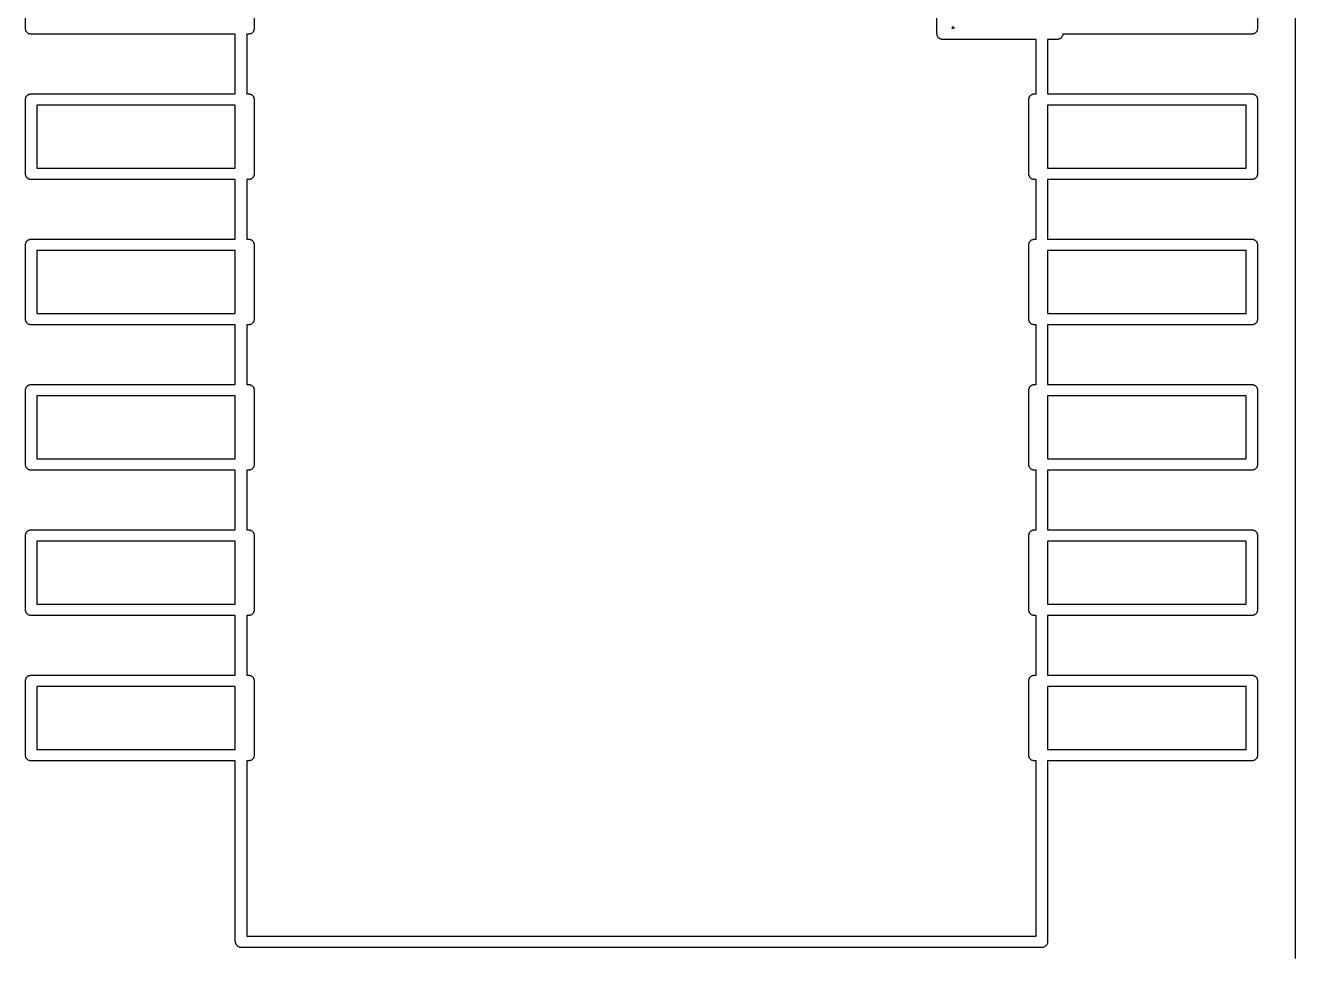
# Model space of a CAD drawing. Extents: x 105.1 to 166.9, y -128.1 to -71.6.
# Drawn here: x 139.98 to 151.09, y -113.56 to -105.43 of the extents above; entities that cross this region are included whole.
import ezdxf

# ---------------------------------------------------------------- set-up
doc = ezdxf.new("R2010")
doc.units = 0
doc.header["$MEASUREMENT"] = 0
doc.layers.add('BLACK', color=7, linetype='CONTINUOUS')

msp = doc.modelspace()

# ---------------------------------------------------------------- linework, layer by layer
at = {"layer": 'Black'}
for p, q in [((151.086, -113.584), (151.086, -97.0744)), ((147.951, -105.504), (147.951, -104.504)), ((139.983, -105.458), (139.983, -104.808)), ((141.983, -104.808), (141.983, -105.458)), ((150.753, -104.808), (150.753, -105.458)), ((139.984, -105.462), (139.983, -105.458)), ((139.984, -105.466), (139.984, -105.462)), ((139.986, -105.471), (139.984, -105.466)), ((139.987, -105.475), (139.986, -105.471)), ((139.989, -105.479), (139.987, -105.475)), ((141.98, -105.475), (141.978, -105.479)), ((141.981, -105.471), (141.98, -105.475)), ((141.983, -105.466), (141.981, -105.471)), ((141.983, -105.458), (141.983, -105.462)), ((141.983, -105.462), (141.983, -105.466)), ((148.087, -105.443), (148.082, -105.454)), ((148.082, -105.454), (148.102, -105.454)), ((148.102, -105.454), (148.087, -105.443)), ((150.75, -105.475), (150.748, -105.479)), ((150.751, -105.471), (150.75, -105.475)), ((150.753, -105.466), (150.751, -105.471)), ((150.753, -105.458), (150.753, -105.462)), ((150.753, -105.462), (150.753, -105.466)), ((139.99, -105.483), (139.989, -105.479)), ((139.993, -105.486), (139.99, -105.483)), ((139.995, -105.49), (139.993, -105.486)), ((139.999, -105.493), (139.995, -105.49)), ((140.001, -105.496), (139.999, -105.493)), ((140.005, -105.498), (140.001, -105.496)), ((140.008, -105.501), (140.005, -105.498)), ((140.013, -105.503), (140.008, -105.501)), ((140.016, -105.505), (140.013, -105.503)), ((140.021, -105.505), (140.016, -105.505)), ((140.025, -105.507), (140.021, -105.505)), ((140.029, -105.507), (140.025, -105.507)), ((140.033, -105.508), (140.029, -105.507)), ((141.818, -105.508), (140.033, -105.508)), ((141.818, -106.028), (141.818, -105.508)), ((141.933, -105.508), (141.918, -105.508)), ((141.918, -105.508), (141.918, -106.028)), ((141.938, -105.507), (141.933, -105.508)), ((141.942, -105.507), (141.938, -105.507)), ((141.946, -105.505), (141.942, -105.507)), ((141.951, -105.505), (141.946, -105.505)), ((141.954, -105.503), (141.951, -105.505)), ((141.958, -105.501), (141.954, -105.503)), ((141.962, -105.498), (141.958, -105.501)), ((141.966, -105.496), (141.962, -105.498)), ((141.968, -105.493), (141.966, -105.496)), ((141.972, -105.49), (141.968, -105.493)), ((141.974, -105.486), (141.972, -105.49)), ((141.977, -105.483), (141.974, -105.486)), ((141.978, -105.479), (141.977, -105.483)), ((147.952, -105.508), (147.951, -105.504)), ((147.952, -105.512), (147.952, -105.508)), ((147.952, -105.514), (147.952, -105.512)), ((147.952, -105.515), (147.952, -105.514)), ((147.954, -105.518), (147.952, -105.515)), ((147.954, -105.521), (147.954, -105.518)), ((147.956, -105.524), (147.954, -105.521)), ((147.958, -105.529), (147.956, -105.524)), ((147.959, -105.53), (147.958, -105.529)), ((147.959, -105.531), (147.959, -105.53)), ((147.961, -105.533), (147.959, -105.531)), ((147.963, -105.536), (147.961, -105.533)), ((147.966, -105.539), (147.963, -105.536)), ((147.969, -105.542), (147.966, -105.539)), ((147.97, -105.543), (147.969, -105.542)), ((147.971, -105.544), (147.97, -105.543)), ((147.974, -105.545), (147.971, -105.544)), ((147.976, -105.547), (147.974, -105.545)), ((147.98, -105.548), (147.976, -105.547)), ((147.984, -105.551), (147.98, -105.548)), ((147.985, -105.551), (147.984, -105.551)), ((147.987, -105.552), (147.985, -105.551)), ((147.99, -105.552), (147.987, -105.552)), ((147.992, -105.553), (147.99, -105.552)), ((147.997, -105.553), (147.992, -105.553)), ((148.001, -105.554), (147.997, -105.553)), ((148.251, -105.554), (148.001, -105.554)), ((148.294, -105.554), (148.251, -105.554)), ((148.751, -105.554), (148.294, -105.554)), ((148.818, -105.554), (148.751, -105.554)), ((148.818, -106.028), (148.818, -105.554)), ((149.001, -105.554), (148.918, -105.554)), ((148.918, -105.554), (148.918, -106.028)), ((149.005, -105.553), (149.001, -105.554)), ((149.01, -105.553), (149.005, -105.553)), ((149.012, -105.552), (149.01, -105.553)), ((149.015, -105.552), (149.012, -105.552)), ((149.017, -105.551), (149.015, -105.552)), ((149.018, -105.551), (149.017, -105.551)), ((149.022, -105.548), (149.018, -105.551)), ((149.026, -105.547), (149.022, -105.548)), ((149.028, -105.545), (149.026, -105.547)), ((149.031, -105.544), (149.028, -105.545)), ((149.032, -105.543), (149.031, -105.544)), ((149.033, -105.542), (149.032, -105.543)), ((149.036, -105.539), (149.033, -105.542)), ((149.039, -105.536), (149.036, -105.539)), ((149.041, -105.533), (149.039, -105.536)), ((149.043, -105.531), (149.041, -105.533)), ((149.044, -105.529), (149.043, -105.53)), ((149.043, -105.53), (149.043, -105.531)), ((149.046, -105.524), (149.044, -105.529)), ((149.048, -105.521), (149.046, -105.524)), ((149.049, -105.518), (149.048, -105.521)), ((149.05, -105.515), (149.049, -105.518)), ((150.703, -105.508), (149.05, -105.508)), ((149.05, -105.508), (149.05, -105.508)), ((149.05, -105.508), (149.05, -105.512)), ((149.05, -105.512), (149.05, -105.514)), ((149.05, -105.514), (149.05, -105.515)), ((150.708, -105.507), (150.703, -105.508)), ((150.712, -105.507), (150.708, -105.507)), ((150.716, -105.505), (150.712, -105.507)), ((150.721, -105.505), (150.716, -105.505)), ((150.724, -105.503), (150.721, -105.505)), ((150.728, -105.501), (150.724, -105.503)), ((150.732, -105.498), (150.728, -105.501)), ((150.736, -105.496), (150.732, -105.498)), ((150.738, -105.493), (150.736, -105.496)), ((150.742, -105.49), (150.738, -105.493)), ((150.744, -105.486), (150.742, -105.49)), ((150.747, -105.483), (150.744, -105.486)), ((150.748, -105.479), (150.747, -105.483)), ((140.008, -106.034), (140.013, -106.033)), ((140.013, -106.033), (140.016, -106.031)), ((140.016, -106.031), (140.021, -106.03)), ((140.021, -106.03), (140.025, -106.028)), ((140.025, -106.028), (140.029, -106.028)), ((140.029, -106.028), (140.033, -106.028)), ((140.033, -106.028), (141.818, -106.028)), ((141.918, -106.028), (141.933, -106.028)), ((141.933, -106.028), (141.938, -106.028)), ((141.938, -106.028), (141.942, -106.028)), ((141.942, -106.028), (141.946, -106.03)), ((141.946, -106.03), (141.951, -106.031)), ((141.951, -106.031), (141.954, -106.033)), ((141.954, -106.033), (141.958, -106.034)), ((148.778, -106.034), (148.783, -106.033)), ((148.783, -106.033), (148.786, -106.031)), ((148.786, -106.031), (148.791, -106.03)), ((148.791, -106.03), (148.795, -106.028)), ((148.795, -106.028), (148.799, -106.028)), ((148.799, -106.028), (148.803, -106.028)), ((148.803, -106.028), (148.818, -106.028)), ((148.918, -106.028), (150.703, -106.028)), ((150.703, -106.028), (150.708, -106.028)), ((150.708, -106.028), (150.712, -106.028)), ((150.712, -106.028), (150.716, -106.03)), ((150.716, -106.03), (150.721, -106.031)), ((150.721, -106.031), (150.724, -106.033)), ((150.724, -106.033), (150.728, -106.034)), ((139.983, -106.078), (139.984, -106.073)), ((139.983, -106.728), (139.983, -106.078)), ((139.984, -106.069), (139.986, -106.065)), ((139.984, -106.073), (139.984, -106.069)), ((139.986, -106.065), (139.987, -106.061)), ((139.987, -106.061), (139.989, -106.057)), ((139.989, -106.057), (139.99, -106.053)), ((139.99, -106.053), (139.993, -106.049)), ((139.993, -106.049), (139.995, -106.046)), ((139.995, -106.046), (139.999, -106.043)), ((139.999, -106.043), (140.001, -106.039)), ((140.001, -106.039), (140.005, -106.037)), ((140.005, -106.037), (140.008, -106.034)), ((140.083, -106.128), (140.083, -106.678)), ((141.818, -106.128), (140.083, -106.128)), ((141.818, -106.678), (141.818, -106.128)), ((141.958, -106.034), (141.962, -106.037)), ((141.962, -106.037), (141.966, -106.039)), ((141.966, -106.039), (141.968, -106.043)), ((141.968, -106.043), (141.972, -106.046)), ((141.972, -106.046), (141.974, -106.049)), ((141.974, -106.049), (141.977, -106.053)), ((141.977, -106.053), (141.978, -106.057)), ((141.978, -106.057), (141.98, -106.061)), ((141.98, -106.061), (141.981, -106.065)), ((141.981, -106.065), (141.983, -106.069)), ((141.983, -106.069), (141.983, -106.073)), ((141.983, -106.073), (141.983, -106.078)), ((141.983, -106.078), (141.983, -106.728)), ((148.753, -106.078), (148.754, -106.073)), ((148.753, -106.728), (148.753, -106.078)), ((148.754, -106.069), (148.756, -106.065)), ((148.754, -106.073), (148.754, -106.069)), ((148.756, -106.065), (148.757, -106.061)), ((148.757, -106.061), (148.759, -106.057)), ((148.759, -106.057), (148.76, -106.053)), ((148.76, -106.053), (148.763, -106.049)), ((148.763, -106.049), (148.765, -106.046)), ((148.765, -106.046), (148.769, -106.043)), ((148.769, -106.043), (148.771, -106.039)), ((148.771, -106.039), (148.775, -106.037)), ((148.775, -106.037), (148.778, -106.034)), ((148.918, -106.128), (148.918, -106.678)), ((150.653, -106.128), (148.918, -106.128)), ((150.653, -106.678), (150.653, -106.128)), ((150.728, -106.034), (150.732, -106.037)), ((150.732, -106.037), (150.736, -106.039)), ((150.736, -106.039), (150.738, -106.043)), ((150.738, -106.043), (150.742, -106.046)), ((150.742, -106.046), (150.744, -106.049)), ((150.744, -106.049), (150.747, -106.053)), ((150.747, -106.053), (150.748, -106.057)), ((150.748, -106.057), (150.75, -106.061)), ((150.75, -106.061), (150.751, -106.065)), ((150.751, -106.065), (150.753, -106.069)), ((150.753, -106.069), (150.753, -106.073)), ((150.753, -106.073), (150.753, -106.078)), ((150.753, -106.078), (150.753, -106.728)), ((140.083, -106.678), (141.818, -106.678)), ((148.918, -106.678), (150.653, -106.678)), ((139.984, -106.732), (139.983, -106.728)), ((139.984, -106.736), (139.984, -106.732)), ((139.986, -106.741), (139.984, -106.736)), ((139.987, -106.745), (139.986, -106.741)), ((139.989, -106.749), (139.987, -106.745)), ((139.99, -106.753), (139.989, -106.749)), ((139.993, -106.756), (139.99, -106.753)), ((139.995, -106.76), (139.993, -106.756)), ((139.999, -106.763), (139.995, -106.76)), ((140.001, -106.766), (139.999, -106.763)), ((140.005, -106.768), (140.001, -106.766)), ((140.008, -106.771), (140.005, -106.768)), ((140.013, -106.773), (140.008, -106.771)), ((140.016, -106.775), (140.013, -106.773)), ((140.021, -106.775), (140.016, -106.775)), ((140.025, -106.777), (140.021, -106.775)), ((140.029, -106.777), (140.025, -106.777)), ((140.033, -106.778), (140.029, -106.777)), ((141.818, -106.778), (140.033, -106.778)), ((141.818, -107.298), (141.818, -106.778)), ((141.933, -106.778), (141.918, -106.778)), ((141.918, -106.778), (141.918, -107.298)), ((141.938, -106.777), (141.933, -106.778)), ((141.942, -106.777), (141.938, -106.777)), ((141.946, -106.775), (141.942, -106.777)), ((141.951, -106.775), (141.946, -106.775)), ((141.954, -106.773), (141.951, -106.775)), ((141.958, -106.771), (141.954, -106.773)), ((141.962, -106.768), (141.958, -106.771)), ((141.966, -106.766), (141.962, -106.768)), ((141.968, -106.763), (141.966, -106.766)), ((141.972, -106.76), (141.968, -106.763)), ((141.974, -106.756), (141.972, -106.76)), ((141.977, -106.753), (141.974, -106.756)), ((141.978, -106.749), (141.977, -106.753)), ((141.98, -106.745), (141.978, -106.749)), ((141.981, -106.741), (141.98, -106.745)), ((141.983, -106.736), (141.981, -106.741)), ((141.983, -106.728), (141.983, -106.732)), ((141.983, -106.732), (141.983, -106.736)), ((148.754, -106.732), (148.753, -106.728)), ((148.754, -106.736), (148.754, -106.732)), ((148.756, -106.741), (148.754, -106.736)), ((148.757, -106.745), (148.756, -106.741)), ((148.759, -106.749), (148.757, -106.745)), ((148.76, -106.753), (148.759, -106.749)), ((148.763, -106.756), (148.76, -106.753)), ((148.765, -106.76), (148.763, -106.756)), ((148.769, -106.763), (148.765, -106.76)), ((148.771, -106.766), (148.769, -106.763)), ((148.775, -106.768), (148.771, -106.766)), ((148.778, -106.771), (148.775, -106.768)), ((148.783, -106.773), (148.778, -106.771)), ((148.786, -106.775), (148.783, -106.773)), ((148.791, -106.775), (148.786, -106.775)), ((148.795, -106.777), (148.791, -106.775)), ((148.799, -106.777), (148.795, -106.777)), ((148.803, -106.778), (148.799, -106.777)), ((148.818, -106.778), (148.803, -106.778)), ((148.818, -107.298), (148.818, -106.778)), ((150.703, -106.778), (148.918, -106.778)), ((148.918, -106.778), (148.918, -107.298)), ((150.708, -106.777), (150.703, -106.778)), ((150.712, -106.777), (150.708, -106.777)), ((150.716, -106.775), (150.712, -106.777)), ((150.721, -106.775), (150.716, -106.775)), ((150.724, -106.773), (150.721, -106.775)), ((150.728, -106.771), (150.724, -106.773)), ((150.732, -106.768), (150.728, -106.771)), ((150.736, -106.766), (150.732, -106.768)), ((150.738, -106.763), (150.736, -106.766)), ((150.742, -106.76), (150.738, -106.763)), ((150.744, -106.756), (150.742, -106.76)), ((150.747, -106.753), (150.744, -106.756)), ((150.748, -106.749), (150.747, -106.753)), ((150.75, -106.745), (150.748, -106.749)), ((150.751, -106.741), (150.75, -106.745)), ((150.753, -106.736), (150.751, -106.741)), ((150.753, -106.728), (150.753, -106.732)), ((150.753, -106.732), (150.753, -106.736)), ((139.983, -107.348), (139.984, -107.343)), ((139.983, -107.998), (139.983, -107.348)), ((139.984, -107.339), (139.986, -107.335)), ((139.984, -107.343), (139.984, -107.339)), ((139.986, -107.335), (139.987, -107.331)), ((139.987, -107.331), (139.989, -107.327)), ((139.989, -107.327), (139.99, -107.323)), ((139.99, -107.323), (139.993, -107.319)), ((139.993, -107.319), (139.995, -107.316)), ((139.995, -107.316), (139.999, -107.313)), ((139.999, -107.313), (140.001, -107.309)), ((140.001, -107.309), (140.005, -107.307)), ((140.005, -107.307), (140.008, -107.304)), ((140.008, -107.304), (140.013, -107.303)), ((140.013, -107.303), (140.016, -107.301)), ((140.016, -107.301), (140.021, -107.3)), ((140.021, -107.3), (140.025, -107.298)), ((140.025, -107.298), (140.029, -107.298)), ((140.029, -107.298), (140.033, -107.298)), ((140.033, -107.298), (141.818, -107.298)), ((141.918, -107.298), (141.933, -107.298)), ((141.933, -107.298), (141.938, -107.298)), ((141.938, -107.298), (141.942, -107.298)), ((141.942, -107.298), (141.946, -107.3)), ((141.946, -107.3), (141.951, -107.301)), ((141.951, -107.301), (141.954, -107.303)), ((141.954, -107.303), (141.958, -107.304)), ((141.958, -107.304), (141.962, -107.307)), ((141.962, -107.307), (141.966, -107.309)), ((141.966, -107.309), (141.968, -107.313)), ((141.968, -107.313), (141.972, -107.316)), ((141.972, -107.316), (141.974, -107.319)), ((141.974, -107.319), (141.977, -107.323)), ((141.977, -107.323), (141.978, -107.327)), ((141.978, -107.327), (141.98, -107.331)), ((141.98, -107.331), (141.981, -107.335)), ((141.981, -107.335), (141.983, -107.339)), ((141.983, -107.339), (141.983, -107.343)), ((141.983, -107.343), (141.983, -107.348)), ((141.983, -107.348), (141.983, -107.998)), ((148.753, -107.348), (148.754, -107.343)), ((148.753, -107.998), (148.753, -107.348)), ((148.754, -107.339), (148.756, -107.335)), ((148.754, -107.343), (148.754, -107.339)), ((148.756, -107.335), (148.757, -107.331)), ((148.757, -107.331), (148.759, -107.327)), ((148.759, -107.327), (148.76, -107.323)), ((148.76, -107.323), (148.763, -107.319)), ((148.763, -107.319), (148.765, -107.316)), ((148.765, -107.316), (148.769, -107.313)), ((148.769, -107.313), (148.771, -107.309)), ((148.771, -107.309), (148.775, -107.307)), ((148.775, -107.307), (148.778, -107.304)), ((148.778, -107.304), (148.783, -107.303)), ((148.783, -107.303), (148.786, -107.301)), ((148.786, -107.301), (148.791, -107.3)), ((148.791, -107.3), (148.795, -107.298)), ((148.795, -107.298), (148.799, -107.298)), ((148.799, -107.298), (148.803, -107.298)), ((148.803, -107.298), (148.818, -107.298)), ((148.918, -107.298), (150.703, -107.298)), ((150.703, -107.298), (150.708, -107.298)), ((150.708, -107.298), (150.712, -107.298)), ((150.712, -107.298), (150.716, -107.3)), ((150.716, -107.3), (150.721, -107.301)), ((150.721, -107.301), (150.724, -107.303)), ((150.724, -107.303), (150.728, -107.304)), ((150.728, -107.304), (150.732, -107.307)), ((150.732, -107.307), (150.736, -107.309)), ((150.736, -107.309), (150.738, -107.313)), ((150.738, -107.313), (150.742, -107.316)), ((150.742, -107.316), (150.744, -107.319)), ((150.744, -107.319), (150.747, -107.323)), ((150.747, -107.323), (150.748, -107.327)), ((150.748, -107.327), (150.75, -107.331)), ((150.75, -107.331), (150.751, -107.335)), ((150.751, -107.335), (150.753, -107.339)), ((150.753, -107.339), (150.753, -107.343)), ((150.753, -107.343), (150.753, -107.348)), ((150.753, -107.348), (150.753, -107.998)), ((140.083, -107.398), (140.083, -107.948)), ((141.818, -107.398), (140.083, -107.398)), ((141.818, -107.948), (141.818, -107.398)), ((148.918, -107.398), (148.918, -107.948)), ((150.653, -107.398), (148.918, -107.398)), ((150.653, -107.948), (150.653, -107.398)), ((139.984, -108.002), (139.983, -107.998)), ((139.984, -108.006), (139.984, -108.002)), ((139.986, -108.011), (139.984, -108.006)), ((139.987, -108.015), (139.986, -108.011)), ((139.989, -108.019), (139.987, -108.015)), ((139.99, -108.023), (139.989, -108.019)), ((139.993, -108.026), (139.99, -108.023)), ((139.995, -108.03), (139.993, -108.026)), ((139.999, -108.033), (139.995, -108.03)), ((140.083, -107.948), (141.818, -107.948)), ((141.972, -108.03), (141.968, -108.033)), ((141.974, -108.026), (141.972, -108.03)), ((141.977, -108.023), (141.974, -108.026)), ((141.978, -108.019), (141.977, -108.023)), ((141.98, -108.015), (141.978, -108.019)), ((141.981, -108.011), (141.98, -108.015)), ((141.983, -108.006), (141.981, -108.011)), ((141.983, -107.998), (141.983, -108.002)), ((141.983, -108.002), (141.983, -108.006)), ((148.754, -108.002), (148.753, -107.998)), ((148.754, -108.006), (148.754, -108.002)), ((148.756, -108.011), (148.754, -108.006)), ((148.757, -108.015), (148.756, -108.011)), ((148.759, -108.019), (148.757, -108.015)), ((148.76, -108.023), (148.759, -108.019)), ((148.763, -108.026), (148.76, -108.023)), ((148.765, -108.03), (148.763, -108.026)), ((148.769, -108.033), (148.765, -108.03)), ((148.918, -107.948), (150.653, -107.948)), ((150.742, -108.03), (150.738, -108.033)), ((150.744, -108.026), (150.742, -108.03)), ((150.747, -108.023), (150.744, -108.026)), ((150.748, -108.019), (150.747, -108.023)), ((150.75, -108.015), (150.748, -108.019)), ((150.751, -108.011), (150.75, -108.015)), ((150.753, -108.006), (150.751, -108.011)), ((150.753, -107.998), (150.753, -108.002)), ((150.753, -108.002), (150.753, -108.006)), ((140.001, -108.036), (139.999, -108.033)), ((140.005, -108.038), (140.001, -108.036)), ((140.008, -108.041), (140.005, -108.038)), ((140.013, -108.043), (140.008, -108.041)), ((140.016, -108.045), (140.013, -108.043)), ((140.021, -108.045), (140.016, -108.045)), ((140.025, -108.047), (140.021, -108.045)), ((140.029, -108.047), (140.025, -108.047)), ((140.033, -108.048), (140.029, -108.047)), ((141.818, -108.048), (140.033, -108.048)), ((141.818, -108.568), (141.818, -108.048)), ((141.933, -108.048), (141.918, -108.048)), ((141.918, -108.048), (141.918, -108.568)), ((141.938, -108.047), (141.933, -108.048)), ((141.942, -108.047), (141.938, -108.047)), ((141.946, -108.045), (141.942, -108.047)), ((141.951, -108.045), (141.946, -108.045)), ((141.954, -108.043), (141.951, -108.045)), ((141.958, -108.041), (141.954, -108.043)), ((141.962, -108.038), (141.958, -108.041)), ((141.966, -108.036), (141.962, -108.038)), ((141.968, -108.033), (141.966, -108.036)), ((148.771, -108.036), (148.769, -108.033)), ((148.775, -108.038), (148.771, -108.036)), ((148.778, -108.041), (148.775, -108.038)), ((148.783, -108.043), (148.778, -108.041)), ((148.786, -108.045), (148.783, -108.043)), ((148.791, -108.045), (148.786, -108.045)), ((148.795, -108.047), (148.791, -108.045)), ((148.799, -108.047), (148.795, -108.047)), ((148.803, -108.048), (148.799, -108.047)), ((148.818, -108.048), (148.803, -108.048)), ((148.818, -108.568), (148.818, -108.048)), ((150.703, -108.048), (148.918, -108.048)), ((148.918, -108.048), (148.918, -108.568)), ((150.708, -108.047), (150.703, -108.048)), ((150.712, -108.047), (150.708, -108.047)), ((150.716, -108.045), (150.712, -108.047)), ((150.721, -108.045), (150.716, -108.045)), ((150.724, -108.043), (150.721, -108.045)), ((150.728, -108.041), (150.724, -108.043)), ((150.732, -108.038), (150.728, -108.041)), ((150.736, -108.036), (150.732, -108.038)), ((150.738, -108.033), (150.736, -108.036)), ((139.993, -108.589), (139.995, -108.586)), ((139.995, -108.586), (139.999, -108.583)), ((139.999, -108.583), (140.001, -108.579)), ((140.001, -108.579), (140.005, -108.577)), ((140.005, -108.577), (140.008, -108.574)), ((140.008, -108.574), (140.013, -108.573)), ((140.013, -108.573), (140.016, -108.571)), ((140.016, -108.571), (140.021, -108.57)), ((140.021, -108.57), (140.025, -108.568)), ((140.025, -108.568), (140.029, -108.568)), ((140.029, -108.568), (140.033, -108.568)), ((140.033, -108.568), (141.818, -108.568)), ((141.918, -108.568), (141.933, -108.568)), ((141.933, -108.568), (141.938, -108.568)), ((141.938, -108.568), (141.942, -108.568)), ((141.942, -108.568), (141.946, -108.57)), ((141.946, -108.57), (141.951, -108.571)), ((141.951, -108.571), (141.954, -108.573)), ((141.954, -108.573), (141.958, -108.574)), ((141.958, -108.574), (141.962, -108.577)), ((141.962, -108.577), (141.966, -108.579)), ((141.966, -108.579), (141.968, -108.583)), ((141.968, -108.583), (141.972, -108.586)), ((141.972, -108.586), (141.974, -108.589)), ((148.763, -108.589), (148.765, -108.586)), ((148.765, -108.586), (148.769, -108.583)), ((148.769, -108.583), (148.771, -108.579)), ((148.771, -108.579), (148.775, -108.577)), ((148.775, -108.577), (148.778, -108.574)), ((148.778, -108.574), (148.783, -108.573)), ((148.783, -108.573), (148.786, -108.571)), ((148.786, -108.571), (148.791, -108.57)), ((148.791, -108.57), (148.795, -108.568)), ((148.795, -108.568), (148.799, -108.568)), ((148.799, -108.568), (148.803, -108.568)), ((148.803, -108.568), (148.818, -108.568)), ((148.918, -108.568), (150.703, -108.568)), ((150.703, -108.568), (150.708, -108.568)), ((150.708, -108.568), (150.712, -108.568)), ((150.712, -108.568), (150.716, -108.57)), ((150.716, -108.57), (150.721, -108.571)), ((150.721, -108.571), (150.724, -108.573)), ((150.724, -108.573), (150.728, -108.574)), ((150.728, -108.574), (150.732, -108.577)), ((150.732, -108.577), (150.736, -108.579)), ((150.736, -108.579), (150.738, -108.583)), ((150.738, -108.583), (150.742, -108.586)), ((150.742, -108.586), (150.744, -108.589)), ((139.983, -108.618), (139.984, -108.613)), ((139.983, -109.268), (139.983, -108.618)), ((139.984, -108.609), (139.986, -108.605)), ((139.984, -108.613), (139.984, -108.609)), ((139.986, -108.605), (139.987, -108.601)), ((139.987, -108.601), (139.989, -108.597)), ((139.989, -108.597), (139.99, -108.593)), ((139.99, -108.593), (139.993, -108.589)), ((140.083, -108.668), (140.083, -109.218)), ((141.818, -108.668), (140.083, -108.668)), ((141.818, -109.218), (141.818, -108.668)), ((141.974, -108.589), (141.977, -108.593)), ((141.977, -108.593), (141.978, -108.597)), ((141.978, -108.597), (141.98, -108.601)), ((141.98, -108.601), (141.981, -108.605)), ((141.981, -108.605), (141.983, -108.609)), ((141.983, -108.609), (141.983, -108.613)), ((141.983, -108.613), (141.983, -108.618)), ((141.983, -108.618), (141.983, -109.268)), ((148.753, -108.618), (148.754, -108.613)), ((148.753, -109.268), (148.753, -108.618)), ((148.754, -108.609), (148.756, -108.605)), ((148.754, -108.613), (148.754, -108.609)), ((148.756, -108.605), (148.757, -108.601)), ((148.757, -108.601), (148.759, -108.597)), ((148.759, -108.597), (148.76, -108.593)), ((148.76, -108.593), (148.763, -108.589)), ((148.918, -108.668), (148.918, -109.218)), ((150.653, -108.668), (148.918, -108.668)), ((150.653, -109.218), (150.653, -108.668)), ((150.744, -108.589), (150.747, -108.593)), ((150.747, -108.593), (150.748, -108.597)), ((150.748, -108.597), (150.75, -108.601)), ((150.75, -108.601), (150.751, -108.605)), ((150.751, -108.605), (150.753, -108.609)), ((150.753, -108.609), (150.753, -108.613)), ((150.753, -108.613), (150.753, -108.618)), ((150.753, -108.618), (150.753, -109.268)), ((140.083, -109.218), (141.818, -109.218)), ((148.918, -109.218), (150.653, -109.218)), ((139.984, -109.272), (139.983, -109.268)), ((139.984, -109.276), (139.984, -109.272)), ((139.986, -109.281), (139.984, -109.276)), ((139.987, -109.285), (139.986, -109.281)), ((139.989, -109.289), (139.987, -109.285)), ((139.99, -109.293), (139.989, -109.289)), ((139.993, -109.296), (139.99, -109.293)), ((139.995, -109.3), (139.993, -109.296)), ((139.999, -109.303), (139.995, -109.3)), ((140.001, -109.306), (139.999, -109.303)), ((140.005, -109.308), (140.001, -109.306)), ((140.008, -109.311), (140.005, -109.308)), ((140.013, -109.313), (140.008, -109.311)), ((140.016, -109.315), (140.013, -109.313)), ((140.021, -109.315), (140.016, -109.315)), ((140.025, -109.317), (140.021, -109.315)), ((140.029, -109.317), (140.025, -109.317)), ((140.033, -109.318), (140.029, -109.317)), ((141.818, -109.318), (140.033, -109.318)), ((141.818, -109.838), (141.818, -109.318)), ((141.933, -109.318), (141.918, -109.318)), ((141.918, -109.318), (141.918, -109.838)), ((141.938, -109.317), (141.933, -109.318)), ((141.942, -109.317), (141.938, -109.317)), ((141.946, -109.315), (141.942, -109.317)), ((141.951, -109.315), (141.946, -109.315)), ((141.954, -109.313), (141.951, -109.315)), ((141.958, -109.311), (141.954, -109.313)), ((141.962, -109.308), (141.958, -109.311)), ((141.966, -109.306), (141.962, -109.308)), ((141.968, -109.303), (141.966, -109.306)), ((141.972, -109.3), (141.968, -109.303)), ((141.974, -109.296), (141.972, -109.3)), ((141.977, -109.293), (141.974, -109.296)), ((141.978, -109.289), (141.977, -109.293)), ((141.98, -109.285), (141.978, -109.289)), ((141.981, -109.281), (141.98, -109.285)), ((141.983, -109.276), (141.981, -109.281)), ((141.983, -109.268), (141.983, -109.272)), ((141.983, -109.272), (141.983, -109.276)), ((148.754, -109.272), (148.753, -109.268)), ((148.754, -109.276), (148.754, -109.272)), ((148.756, -109.281), (148.754, -109.276)), ((148.757, -109.285), (148.756, -109.281)), ((148.759, -109.289), (148.757, -109.285)), ((148.76, -109.293), (148.759, -109.289)), ((148.763, -109.296), (148.76, -109.293)), ((148.765, -109.3), (148.763, -109.296)), ((148.769, -109.303), (148.765, -109.3)), ((148.771, -109.306), (148.769, -109.303)), ((148.775, -109.308), (148.771, -109.306)), ((148.778, -109.311), (148.775, -109.308)), ((148.783, -109.313), (148.778, -109.311)), ((148.786, -109.315), (148.783, -109.313)), ((148.791, -109.315), (148.786, -109.315)), ((148.795, -109.317), (148.791, -109.315)), ((148.799, -109.317), (148.795, -109.317)), ((148.803, -109.318), (148.799, -109.317)), ((148.818, -109.318), (148.803, -109.318)), ((148.818, -109.838), (148.818, -109.318)), ((150.703, -109.318), (148.918, -109.318)), ((148.918, -109.318), (148.918, -109.838)), ((150.708, -109.317), (150.703, -109.318)), ((150.712, -109.317), (150.708, -109.317)), ((150.716, -109.315), (150.712, -109.317)), ((150.721, -109.315), (150.716, -109.315)), ((150.724, -109.313), (150.721, -109.315)), ((150.728, -109.311), (150.724, -109.313)), ((150.732, -109.308), (150.728, -109.311)), ((150.736, -109.306), (150.732, -109.308)), ((150.738, -109.303), (150.736, -109.306)), ((150.742, -109.3), (150.738, -109.303)), ((150.744, -109.296), (150.742, -109.3)), ((150.747, -109.293), (150.744, -109.296)), ((150.748, -109.289), (150.747, -109.293)), ((150.75, -109.285), (150.748, -109.289)), ((150.751, -109.281), (150.75, -109.285)), ((150.753, -109.276), (150.751, -109.281)), ((150.753, -109.268), (150.753, -109.272)), ((150.753, -109.272), (150.753, -109.276)), ((139.983, -109.888), (139.984, -109.883)), ((139.983, -110.538), (139.983, -109.888)), ((139.984, -109.879), (139.986, -109.875)), ((139.984, -109.883), (139.984, -109.879)), ((139.986, -109.875), (139.987, -109.871)), ((139.987, -109.871), (139.989, -109.867)), ((139.989, -109.867), (139.99, -109.863)), ((139.99, -109.863), (139.993, -109.859)), ((139.993, -109.859), (139.995, -109.856)), ((139.995, -109.856), (139.999, -109.853)), ((139.999, -109.853), (140.001, -109.849)), ((140.001, -109.849), (140.005, -109.847)), ((140.005, -109.847), (140.008, -109.844)), ((140.008, -109.844), (140.013, -109.843)), ((140.013, -109.843), (140.016, -109.841)), ((140.016, -109.841), (140.021, -109.84)), ((140.021, -109.84), (140.025, -109.838)), ((140.025, -109.838), (140.029, -109.838)), ((140.029, -109.838), (140.033, -109.838)), ((140.033, -109.838), (141.818, -109.838)), ((141.918, -109.838), (141.933, -109.838)), ((141.933, -109.838), (141.938, -109.838)), ((141.938, -109.838), (141.942, -109.838)), ((141.942, -109.838), (141.946, -109.84)), ((141.946, -109.84), (141.951, -109.841)), ((141.951, -109.841), (141.954, -109.843)), ((141.954, -109.843), (141.958, -109.844)), ((141.958, -109.844), (141.962, -109.847)), ((141.962, -109.847), (141.966, -109.849)), ((141.966, -109.849), (141.968, -109.853)), ((141.968, -109.853), (141.972, -109.856)), ((141.972, -109.856), (141.974, -109.859)), ((141.974, -109.859), (141.977, -109.863)), ((141.977, -109.863), (141.978, -109.867)), ((141.978, -109.867), (141.98, -109.871)), ((141.98, -109.871), (141.981, -109.875)), ((141.981, -109.875), (141.983, -109.879)), ((141.983, -109.879), (141.983, -109.883)), ((141.983, -109.883), (141.983, -109.888)), ((141.983, -109.888), (141.983, -110.538)), ((148.753, -109.888), (148.754, -109.883)), ((148.753, -110.538), (148.753, -109.888)), ((148.754, -109.879), (148.756, -109.875)), ((148.754, -109.883), (148.754, -109.879)), ((148.756, -109.875), (148.757, -109.871)), ((148.757, -109.871), (148.759, -109.867)), ((148.759, -109.867), (148.76, -109.863)), ((148.76, -109.863), (148.763, -109.859)), ((148.763, -109.859), (148.765, -109.856)), ((148.765, -109.856), (148.769, -109.853)), ((148.769, -109.853), (148.771, -109.849)), ((148.771, -109.849), (148.775, -109.847)), ((148.775, -109.847), (148.778, -109.844)), ((148.778, -109.844), (148.783, -109.843)), ((148.783, -109.843), (148.786, -109.841)), ((148.786, -109.841), (148.791, -109.84)), ((148.791, -109.84), (148.795, -109.838)), ((148.795, -109.838), (148.799, -109.838)), ((148.799, -109.838), (148.803, -109.838)), ((148.803, -109.838), (148.818, -109.838)), ((148.918, -109.838), (150.703, -109.838)), ((150.703, -109.838), (150.708, -109.838)), ((150.708, -109.838), (150.712, -109.838)), ((150.712, -109.838), (150.716, -109.84)), ((150.716, -109.84), (150.721, -109.841)), ((150.721, -109.841), (150.724, -109.843)), ((150.724, -109.843), (150.728, -109.844)), ((150.728, -109.844), (150.732, -109.847)), ((150.732, -109.847), (150.736, -109.849)), ((150.736, -109.849), (150.738, -109.853)), ((150.738, -109.853), (150.742, -109.856)), ((150.742, -109.856), (150.744, -109.859)), ((150.744, -109.859), (150.747, -109.863)), ((150.747, -109.863), (150.748, -109.867)), ((150.748, -109.867), (150.75, -109.871)), ((150.75, -109.871), (150.751, -109.875)), ((150.751, -109.875), (150.753, -109.879)), ((150.753, -109.879), (150.753, -109.883)), ((150.753, -109.883), (150.753, -109.888)), ((150.753, -109.888), (150.753, -110.538)), ((140.083, -109.938), (140.083, -110.488)), ((141.818, -109.938), (140.083, -109.938)), ((141.818, -110.488), (141.818, -109.938)), ((148.918, -109.938), (148.918, -110.488)), ((150.653, -109.938), (148.918, -109.938)), ((150.653, -110.488), (150.653, -109.938)), ((139.984, -110.542), (139.983, -110.538)), ((139.984, -110.546), (139.984, -110.542)), ((139.986, -110.551), (139.984, -110.546)), ((139.987, -110.555), (139.986, -110.551)), ((139.989, -110.559), (139.987, -110.555)), ((139.99, -110.563), (139.989, -110.559)), ((139.993, -110.566), (139.99, -110.563)), ((139.995, -110.57), (139.993, -110.566)), ((139.999, -110.573), (139.995, -110.57)), ((140.001, -110.576), (139.999, -110.573)), ((140.005, -110.578), (140.001, -110.576)), ((140.008, -110.581), (140.005, -110.578)), ((140.013, -110.583), (140.008, -110.581)), ((140.016, -110.585), (140.013, -110.583)), ((140.021, -110.585), (140.016, -110.585)), ((140.025, -110.587), (140.021, -110.585)), ((140.083, -110.488), (141.818, -110.488)), ((141.946, -110.585), (141.942, -110.587)), ((141.951, -110.585), (141.946, -110.585)), ((141.954, -110.583), (141.951, -110.585)), ((141.958, -110.581), (141.954, -110.583)), ((141.962, -110.578), (141.958, -110.581)), ((141.966, -110.576), (141.962, -110.578)), ((141.968, -110.573), (141.966, -110.576)), ((141.972, -110.57), (141.968, -110.573)), ((141.974, -110.566), (141.972, -110.57)), ((141.977, -110.563), (141.974, -110.566)), ((141.978, -110.559), (141.977, -110.563)), ((141.98, -110.555), (141.978, -110.559)), ((141.981, -110.551), (141.98, -110.555)), ((141.983, -110.546), (141.981, -110.551)), ((141.983, -110.538), (141.983, -110.542)), ((141.983, -110.542), (141.983, -110.546)), ((148.754, -110.542), (148.753, -110.538)), ((148.754, -110.546), (148.754, -110.542)), ((148.756, -110.551), (148.754, -110.546)), ((148.757, -110.555), (148.756, -110.551)), ((148.759, -110.559), (148.757, -110.555)), ((148.76, -110.563), (148.759, -110.559)), ((148.763, -110.566), (148.76, -110.563)), ((148.765, -110.57), (148.763, -110.566)), ((148.769, -110.573), (148.765, -110.57)), ((148.771, -110.576), (148.769, -110.573)), ((148.775, -110.578), (148.771, -110.576)), ((148.778, -110.581), (148.775, -110.578)), ((148.783, -110.583), (148.778, -110.581)), ((148.786, -110.585), (148.783, -110.583)), ((148.791, -110.585), (148.786, -110.585)), ((148.795, -110.587), (148.791, -110.585)), ((148.918, -110.488), (150.653, -110.488)), ((150.716, -110.585), (150.712, -110.587)), ((150.721, -110.585), (150.716, -110.585)), ((150.724, -110.583), (150.721, -110.585)), ((150.728, -110.581), (150.724, -110.583)), ((150.732, -110.578), (150.728, -110.581)), ((150.736, -110.576), (150.732, -110.578)), ((150.738, -110.573), (150.736, -110.576)), ((150.742, -110.57), (150.738, -110.573)), ((150.744, -110.566), (150.742, -110.57)), ((150.747, -110.563), (150.744, -110.566)), ((150.748, -110.559), (150.747, -110.563)), ((150.75, -110.555), (150.748, -110.559)), ((150.751, -110.551), (150.75, -110.555)), ((150.753, -110.546), (150.751, -110.551)), ((150.753, -110.538), (150.753, -110.542)), ((150.753, -110.542), (150.753, -110.546)), ((140.029, -110.587), (140.025, -110.587)), ((140.033, -110.588), (140.029, -110.587)), ((141.818, -110.588), (140.033, -110.588)), ((141.818, -111.108), (141.818, -110.588)), ((141.933, -110.588), (141.918, -110.588)), ((141.918, -110.588), (141.918, -111.108)), ((141.938, -110.587), (141.933, -110.588)), ((141.942, -110.587), (141.938, -110.587)), ((148.799, -110.587), (148.795, -110.587)), ((148.803, -110.588), (148.799, -110.587)), ((148.818, -110.588), (148.803, -110.588)), ((148.818, -111.108), (148.818, -110.588)), ((150.703, -110.588), (148.918, -110.588)), ((148.918, -110.588), (148.918, -111.108)), ((150.708, -110.587), (150.703, -110.588)), ((150.712, -110.587), (150.708, -110.587)), ((139.986, -111.145), (139.987, -111.141)), ((139.987, -111.141), (139.989, -111.137)), ((139.989, -111.137), (139.99, -111.133)), ((139.99, -111.133), (139.993, -111.129)), ((139.993, -111.129), (139.995, -111.126)), ((139.995, -111.126), (139.999, -111.123)), ((139.999, -111.123), (140.001, -111.119)), ((140.001, -111.119), (140.005, -111.117)), ((140.005, -111.117), (140.008, -111.114)), ((140.008, -111.114), (140.013, -111.113)), ((140.013, -111.113), (140.016, -111.111)), ((140.016, -111.111), (140.021, -111.11)), ((140.021, -111.11), (140.025, -111.108)), ((140.025, -111.108), (140.029, -111.108)), ((140.029, -111.108), (140.033, -111.108)), ((140.033, -111.108), (141.818, -111.108)), ((141.918, -111.108), (141.933, -111.108)), ((141.933, -111.108), (141.938, -111.108)), ((141.938, -111.108), (141.942, -111.108)), ((141.942, -111.108), (141.946, -111.11)), ((141.946, -111.11), (141.951, -111.111)), ((141.951, -111.111), (141.954, -111.113)), ((141.954, -111.113), (141.958, -111.114)), ((141.958, -111.114), (141.962, -111.117)), ((141.962, -111.117), (141.966, -111.119)), ((141.966, -111.119), (141.968, -111.123)), ((141.968, -111.123), (141.972, -111.126)), ((141.972, -111.126), (141.974, -111.129)), ((141.974, -111.129), (141.977, -111.133)), ((141.977, -111.133), (141.978, -111.137)), ((141.978, -111.137), (141.98, -111.141)), ((141.98, -111.141), (141.981, -111.145)), ((148.756, -111.145), (148.757, -111.141)), ((148.757, -111.141), (148.759, -111.137)), ((148.759, -111.137), (148.76, -111.133)), ((148.76, -111.133), (148.763, -111.129)), ((148.763, -111.129), (148.765, -111.126)), ((148.765, -111.126), (148.769, -111.123)), ((148.769, -111.123), (148.771, -111.119)), ((148.771, -111.119), (148.775, -111.117)), ((148.775, -111.117), (148.778, -111.114)), ((148.778, -111.114), (148.783, -111.113)), ((148.783, -111.113), (148.786, -111.111)), ((148.786, -111.111), (148.791, -111.11)), ((148.791, -111.11), (148.795, -111.108)), ((148.795, -111.108), (148.799, -111.108)), ((148.799, -111.108), (148.803, -111.108)), ((148.803, -111.108), (148.818, -111.108)), ((148.918, -111.108), (150.703, -111.108)), ((150.703, -111.108), (150.708, -111.108)), ((150.708, -111.108), (150.712, -111.108)), ((150.712, -111.108), (150.716, -111.11)), ((150.716, -111.11), (150.721, -111.111)), ((150.721, -111.111), (150.724, -111.113)), ((150.724, -111.113), (150.728, -111.114)), ((150.728, -111.114), (150.732, -111.117)), ((150.732, -111.117), (150.736, -111.119)), ((150.736, -111.119), (150.738, -111.123)), ((150.738, -111.123), (150.742, -111.126)), ((150.742, -111.126), (150.744, -111.129)), ((150.744, -111.129), (150.747, -111.133)), ((150.747, -111.133), (150.748, -111.137)), ((150.748, -111.137), (150.75, -111.141)), ((150.75, -111.141), (150.751, -111.145)), ((139.983, -111.158), (139.984, -111.153)), ((139.983, -111.808), (139.983, -111.158)), ((139.984, -111.149), (139.986, -111.145)), ((139.984, -111.153), (139.984, -111.149)), ((140.083, -111.208), (140.083, -111.758)), ((141.818, -111.208), (140.083, -111.208)), ((141.818, -111.758), (141.818, -111.208)), ((141.981, -111.145), (141.983, -111.149)), ((141.983, -111.149), (141.983, -111.153)), ((141.983, -111.153), (141.983, -111.158)), ((141.983, -111.158), (141.983, -111.808)), ((148.753, -111.158), (148.754, -111.153)), ((148.753, -111.808), (148.753, -111.158)), ((148.754, -111.149), (148.756, -111.145)), ((148.754, -111.153), (148.754, -111.149)), ((148.918, -111.208), (148.918, -111.758)), ((150.653, -111.208), (148.918, -111.208)), ((150.653, -111.758), (150.653, -111.208)), ((150.751, -111.145), (150.753, -111.149)), ((150.753, -111.149), (150.753, -111.153)), ((150.753, -111.153), (150.753, -111.158)), ((150.753, -111.158), (150.753, -111.808)), ((140.083, -111.758), (141.818, -111.758)), ((148.918, -111.758), (150.653, -111.758)), ((139.984, -111.812), (139.983, -111.808)), ((139.984, -111.816), (139.984, -111.812)), ((139.986, -111.821), (139.984, -111.816)), ((139.987, -111.825), (139.986, -111.821)), ((139.989, -111.829), (139.987, -111.825)), ((139.99, -111.833), (139.989, -111.829)), ((139.993, -111.836), (139.99, -111.833)), ((139.995, -111.84), (139.993, -111.836)), ((139.999, -111.843), (139.995, -111.84)), ((140.001, -111.846), (139.999, -111.843)), ((140.005, -111.848), (140.001, -111.846)), ((140.008, -111.851), (140.005, -111.848)), ((140.013, -111.853), (140.008, -111.851)), ((140.016, -111.855), (140.013, -111.853)), ((140.021, -111.855), (140.016, -111.855)), ((140.025, -111.857), (140.021, -111.855)), ((140.029, -111.857), (140.025, -111.857)), ((140.033, -111.858), (140.029, -111.857)), ((141.818, -111.858), (140.033, -111.858)), ((141.818, -113.438), (141.818, -111.858)), ((141.933, -111.858), (141.918, -111.858)), ((141.918, -111.858), (141.918, -113.388)), ((141.938, -111.857), (141.933, -111.858)), ((141.942, -111.857), (141.938, -111.857)), ((141.946, -111.855), (141.942, -111.857)), ((141.951, -111.855), (141.946, -111.855)), ((141.954, -111.853), (141.951, -111.855)), ((141.958, -111.851), (141.954, -111.853)), ((141.962, -111.848), (141.958, -111.851)), ((141.966, -111.846), (141.962, -111.848)), ((141.968, -111.843), (141.966, -111.846)), ((141.972, -111.84), (141.968, -111.843)), ((141.974, -111.836), (141.972, -111.84)), ((141.977, -111.833), (141.974, -111.836)), ((141.978, -111.829), (141.977, -111.833)), ((141.98, -111.825), (141.978, -111.829)), ((141.981, -111.821), (141.98, -111.825)), ((141.983, -111.816), (141.981, -111.821)), ((141.983, -111.808), (141.983, -111.812)), ((141.983, -111.812), (141.983, -111.816)), ((148.754, -111.812), (148.753, -111.808)), ((148.754, -111.816), (148.754, -111.812)), ((148.756, -111.821), (148.754, -111.816)), ((148.757, -111.825), (148.756, -111.821)), ((148.759, -111.829), (148.757, -111.825)), ((148.76, -111.833), (148.759, -111.829)), ((148.763, -111.836), (148.76, -111.833)), ((148.765, -111.84), (148.763, -111.836)), ((148.769, -111.843), (148.765, -111.84)), ((148.771, -111.846), (148.769, -111.843)), ((148.775, -111.848), (148.771, -111.846)), ((148.778, -111.851), (148.775, -111.848)), ((148.783, -111.853), (148.778, -111.851)), ((148.786, -111.855), (148.783, -111.853)), ((148.791, -111.855), (148.786, -111.855)), ((148.795, -111.857), (148.791, -111.855)), ((148.799, -111.857), (148.795, -111.857)), ((148.803, -111.858), (148.799, -111.857)), ((148.818, -111.858), (148.803, -111.858)), ((148.818, -113.388), (148.818, -111.858)), ((150.703, -111.858), (148.918, -111.858)), ((148.918, -111.858), (148.918, -113.438)), ((150.708, -111.857), (150.703, -111.858)), ((150.712, -111.857), (150.708, -111.857)), ((150.716, -111.855), (150.712, -111.857)), ((150.721, -111.855), (150.716, -111.855)), ((150.724, -111.853), (150.721, -111.855)), ((150.728, -111.851), (150.724, -111.853)), ((150.732, -111.848), (150.728, -111.851)), ((150.736, -111.846), (150.732, -111.848)), ((150.738, -111.843), (150.736, -111.846)), ((150.742, -111.84), (150.738, -111.843)), ((150.744, -111.836), (150.742, -111.84)), ((150.747, -111.833), (150.744, -111.836)), ((150.748, -111.829), (150.747, -111.833)), ((150.75, -111.825), (150.748, -111.829)), ((150.751, -111.821), (150.75, -111.825)), ((150.753, -111.816), (150.751, -111.821)), ((150.753, -111.808), (150.753, -111.812)), ((150.753, -111.812), (150.753, -111.816)), ((141.819, -113.442), (141.818, -113.438)), ((141.819, -113.446), (141.819, -113.442)), ((141.821, -113.451), (141.819, -113.446)), ((141.822, -113.455), (141.821, -113.451)), ((141.824, -113.459), (141.822, -113.455)), ((141.825, -113.463), (141.824, -113.459)), ((141.828, -113.466), (141.825, -113.463)), ((141.83, -113.47), (141.828, -113.466)), ((141.834, -113.473), (141.83, -113.47)), ((141.918, -113.388), (148.818, -113.388)), ((148.907, -113.47), (148.903, -113.473)), ((148.909, -113.466), (148.907, -113.47)), ((148.912, -113.463), (148.909, -113.466)), ((148.913, -113.459), (148.912, -113.463)), ((148.915, -113.455), (148.913, -113.459)), ((148.916, -113.451), (148.915, -113.455)), ((148.918, -113.446), (148.916, -113.451)), ((148.918, -113.438), (148.918, -113.442)), ((148.918, -113.442), (148.918, -113.446)), ((141.836, -113.476), (141.834, -113.473)), ((141.84, -113.478), (141.836, -113.476)), ((141.843, -113.481), (141.84, -113.478)), ((141.848, -113.483), (141.843, -113.481)), ((141.851, -113.485), (141.848, -113.483)), ((141.856, -113.486), (141.851, -113.485)), ((141.86, -113.487), (141.856, -113.486)), ((141.864, -113.487), (141.86, -113.487)), ((141.868, -113.488), (141.864, -113.487)), ((148.868, -113.488), (141.868, -113.488)), ((148.873, -113.487), (148.868, -113.488)), ((148.877, -113.487), (148.873, -113.487)), ((148.881, -113.486), (148.877, -113.487)), ((148.886, -113.485), (148.881, -113.486)), ((148.889, -113.483), (148.886, -113.485)), ((148.893, -113.481), (148.889, -113.483)), ((148.897, -113.478), (148.893, -113.481)), ((148.901, -113.476), (148.897, -113.478)), ((148.903, -113.473), (148.901, -113.476))]:
    msp.add_line(p, q, dxfattribs=at)

doc.saveas('drawing.dxf')
